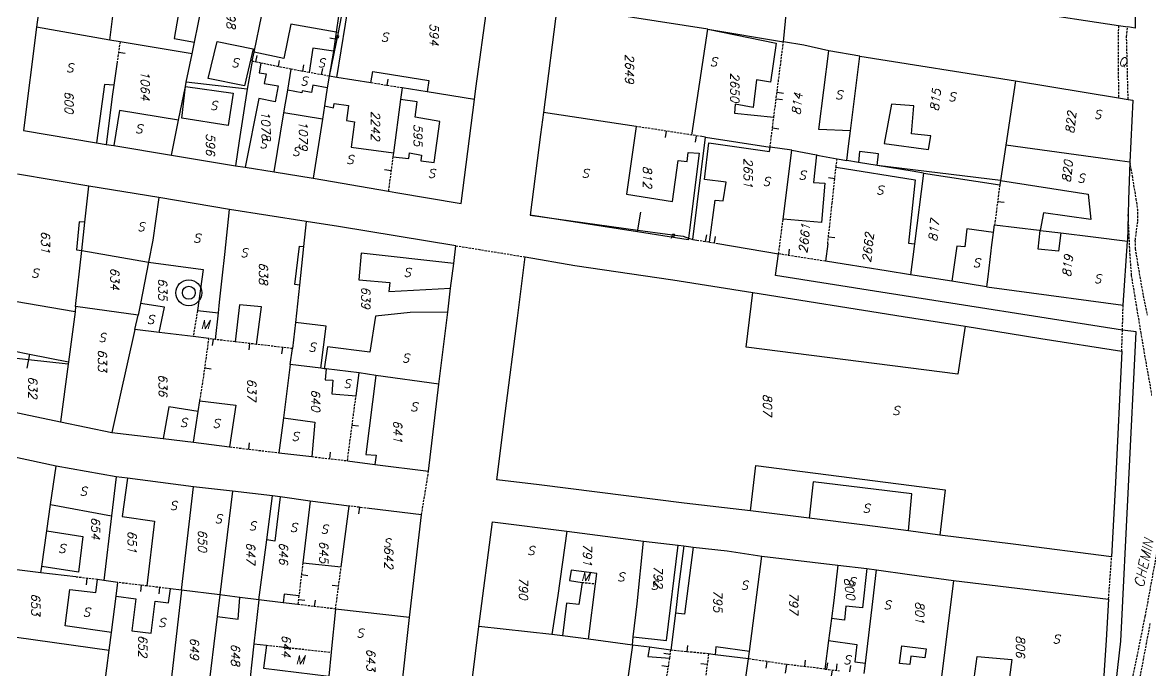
# Model space of a CAD drawing. Extents: x -334462 to -332769, y -29481 to -26664.
# Drawn here: x -334117.8 to -333987.7, y -28205.6 to -28130.5 of the extents above; entities that cross this region are included whole.
import ezdxf
from ezdxf.enums import TextEntityAlignment as Align

# ---------------------------------------------------------------- set-up
doc = ezdxf.new("R2010")
doc.units = 0
doc.header["$MEASUREMENT"] = 0
doc.linetypes.add('HIDDEN', pattern=[0.375, 0.25, -0.125])
for name, color, linetype in [('17', 7, 'CONTINUOUS'), ('18', 7, 'CONTINUOUS'), ('DP$DIVIDING$LINE', 7, 'CONTINUOUS'), ('EASEMENT$BOUNDA$', 7, 'CONTINUOUS'), ('ENC$$ST$$A$$TEXT', 7, 'CONTINUOUS'), ('ENCRO$$AREA$TEXT', 7, 'CONTINUOUS'), ('ENCROACHED$WALL', 7, 'CONTINUOUS'), ('MAP$SHEET$BOUND$', 7, 'CONTINUOUS'), ('PARCEL$BOUNDARY', 7, 'CONTINUOUS'), ('PARCEL$NUMBER', 7, 'CONTINUOUS'), ('SECTION$$A$', 7, 'CONTINUOUS'), ('STATE', 7, 'CONTINUOUS'), ('STREET$TEXT', 7, 'CONTINUOUS'), ('STRUC$$FOOTPRINT', 7, 'CONTINUOUS')]:
    doc.layers.add(name, color=color, linetype=linetype)
doc.styles.add('ITALICT', font='ITALICT', dxfattribs={"height": 0.2})

# ---------------------------------------------------------------- blocks, each defined once
blk = doc.blocks.new('PUIT')
at = {"layer": 'STATE', "color": 7, "linetype": 'Continuous'}
for radius in [1.5, 0.75]:
    blk.add_circle((0, 0), radius, dxfattribs=at)

msp = doc.modelspace()

# ---------------------------------------------------------------- linework, layer by layer
at = {"layer": '17', "color": 1, "linetype": 'Continuous'}
for p, q in [((-334106.68, -28133.98), (-334105.93, -28134.09)), ((-334075.59, -28137.85), (-334075.47, -28137.11)), ((-334030.58, -28139.37), (-334029.83, -28139.47)), ((-334030.48, -28138.62), (-334029.74, -28138.72)), ((-334043.32, -28143.12), (-334043.43, -28143.86)), ((-334023.79, -28148.63), (-334024.54, -28148.55)), ((-334004.95, -28151.26), (-334004.21, -28151.35)), ((-334024.53, -28155.35), (-334023.78, -28155.44)), ((-334079.65, -28177.16), (-334078.91, -28177.26)), ((-334082.23, -28181.05), (-334082.14, -28180.3)), ((-334104.07, -28195.7), (-334104.16, -28196.44)), ((-334040.89, -28203.4), (-334040.82, -28202.66)), ((-334031.66, -28204.54), (-334031.77, -28205.28)), ((-334027.26, -28205.12), (-334027.17, -28204.38)), ((-334023.61, -28205.55), (-334023.53, -28204.81))]:
    msp.add_line(p, q, dxfattribs=at)
at = {"layer": '17', "color": 5, "linetype": 'Continuous'}
msp.add_line((-334075.14, -28147.71), (-334075.89, -28147.62), dxfattribs=at)
at = {"layer": '18', "color": 1, "linetype": 'Continuous'}
for p, q in [((-334090.81, -28135.12), (-334090.65, -28134.38)), ((-334088.19, -28135.66), (-334088.04, -28134.93)), ((-334085.37, -28136.21), (-334085.23, -28135.47)), ((-334083.19, -28136.6), (-334083.06, -28135.86)), ((-334031.01, -28142.76), (-334030.26, -28142.85)), ((-334039.83, -28143.66), (-334039.95, -28144.4)), ((-334038.74, -28155.9), (-334038.62, -28155.15)), ((-334037.72, -28156.06), (-334037.59, -28155.33)), ((-334029.13, -28157.52), (-334029.02, -28156.78)), ((-334095.74, -28167.21), (-334095.86, -28167.95)), ((-334091.52, -28167.72), (-334091.6, -28168.46)), ((-334087.72, -28168.17), (-334087.81, -28168.91)), ((-334096.69, -28170.53), (-334095.95, -28170.63)), ((-334091.61, -28179.94), (-334091.52, -28179.2)), ((-334078.81, -28186.67), (-334078.9, -28187.42)), ((-334110.34, -28194.9), (-334110.43, -28195.64)), ((-334085.52, -28194.47), (-334084.77, -28194.56)), ((-334101.93, -28195.96), (-334102.02, -28196.7)), ((-334081.22, -28195.81), (-334081.96, -28195.72)), ((-334085.86, -28197.34), (-334085.11, -28197.43)), ((-334083.99, -28198.16), (-334083.91, -28197.42)), ((-334042.84, -28203.72), (-334043.58, -28203.61)), ((-334024.7, -28205.43), (-334024.61, -28204.68)), ((-334043.05, -28205.13), (-334043.8, -28205.02)), ((-334038.57, -28204.89), (-334039.31, -28204.79)), ((-334024.11, -28205.49), (-334024.2, -28206.24)), ((-334022.04, -28205.73), (-334021.95, -28204.99))]:
    msp.add_line(p, q, dxfattribs=at)
at = {"layer": 'DP$DIVIDING$LINE', "color": 30, "linetype": 'HIDDEN'}
for p, q in [((-334067.65, -28156.39), (-334059.61, -28157.69)), ((-333990.51, -28166.17), (-333990.43, -28163.28)), ((-333990.59, -28168.6), (-333990.51, -28166.17)), ((-334071.61, -28187.54), (-334070.81, -28182.5)), ((-333992.11, -28197.3), (-333991.76, -28192.4))]:
    msp.add_line(p, q, dxfattribs=at)
at = {"layer": 'DP$DIVIDING$LINE', "color": 2, "linetype": 'HIDDEN'}
for points in [[(-333989.66, -28146.72), (-333989.4, -28148.28), (-333988.95, -28150.99), (-333988.78, -28152.15), (-333988.78, -28153.6), (-333989.06, -28155.76), (-333989.04, -28156.72), (-333988.75, -28158.49), (-333988.18, -28161.8), (-333987.64, -28164.42)], [(-333987.08, -28173.75), (-333987.94, -28168.88), (-333988.34, -28166.52), (-333988.8, -28163.78), (-333989.45, -28159.83), (-333989.63, -28157.46), (-333989.84, -28152.77)], [(-333989.27, -28206.17), (-333987.86, -28199.28), (-333986.26, -28190.57)], [(-333987.32, -28200.13), (-333988.77, -28207.79)]]:
    msp.add_lwpolyline(points, dxfattribs=at)
at = {"layer": 'EASEMENT$BOUNDA$', "color": 3, "linetype": 'HIDDEN'}
for p, q in [((-334097.56, -28163.9), (-334098.04, -28166.91)), ((-334053.05, -28195.37), (-334051.5, -28195.53)), ((-334089.58, -28202.64), (-334082.08, -28203.46))]:
    msp.add_line(p, q, dxfattribs=at)
for points in [[(-333990.97, -28130.9), (-333991.02, -28132.81), (-333991, -28135.94), (-333990.96, -28139.27)], [(-333989.85, -28139.45), (-333990.03, -28132.19), (-333989.9, -28131.06)]]:
    msp.add_lwpolyline(points, dxfattribs=at)
at = {"layer": 'ENC$$ST$$A$$TEXT', "color": 1, "linetype": 'Continuous'}
for p, q in [((-334046.61, -28154.79), (-334046.26, -28152.49)), ((-334116.97, -28168.95), (-334117.29, -28170.57))]:
    msp.add_line(p, q, dxfattribs=at)
at = {"layer": 'ENCRO$$AREA$TEXT', "color": 5, "linetype": 'Continuous'}
msp.add_line((-334081.43, -28132.53), (-334082.23, -28132.37), dxfattribs=at)
at = {"layer": 'ENCROACHED$WALL', "color": 5, "linetype": 'Continuous'}
msp.add_line((-334081.27, -28131.72), (-334082.32, -28136.76), dxfattribs=at)
at = {"layer": 'MAP$SHEET$BOUND$', "color": 6, "linetype": 'Continuous'}
for points in [[(-334029.74, -28132.79), (-334029.13, -28126.39), (-334035.4, -28125.37), (-334035.08, -28124.2)], [(-333990.51, -28166.17), (-334018.48, -28161.75), (-334030.64, -28159.82), (-334030.3, -28157.33)], [(-333996.98, -28282.62), (-333995.77, -28282.67), (-333995.02, -28274.17), (-333993.15, -28228.88), (-333993.01, -28222.49), (-333990.71, -28202.16), (-333988.93, -28166.35), (-333990.51, -28166.17)]]:
    msp.add_lwpolyline(points, dxfattribs=at)
at = {"layer": 'PARCEL$BOUNDARY', "color": 7, "linetype": 'Continuous'}
for p, q in [((-334114.61, -28119.15), (-334116.19, -28131.08)), ((-334107.7, -28132.59), (-334106.72, -28125.02)), ((-334055.92, -28128.61), (-334057.51, -28140.95)), ((-334038.5, -28131.34), (-334055.92, -28128.61)), ((-334001.65, -28129.28), (-333990.97, -28130.9)), ((-334107.7, -28132.59), (-334116.19, -28131.08)), ((-334081.5, -28131.68), (-334081.81, -28133.88)), ((-334040.33, -28143.58), (-334038.5, -28131.34)), ((-334038.5, -28131.34), (-334029.74, -28132.79)), ((-333990.97, -28130.9), (-333989.9, -28131.06)), ((-334106.51, -28132.78), (-334107.7, -28132.59)), ((-334098.16, -28134.16), (-334106.51, -28132.78)), ((-334098.16, -28134.16), (-334097.89, -28132.81)), ((-334098.85, -28137.45), (-334098.16, -28134.16)), ((-334091.22, -28135.03), (-334091, -28133.98)), ((-334081.81, -28133.88), (-334082.32, -28136.76)), ((-334020.89, -28134.46), (-334024.48, -28133.84)), ((-334106.84, -28135.09), (-334107.23, -28137.82)), ((-334091.22, -28135.03), (-334091.8, -28138.27)), ((-334021.99, -28143.09), (-334020.89, -28134.46)), ((-334020.89, -28134.46), (-334002.89, -28137.32)), ((-334087.1, -28138.38), (-334086.7, -28135.97)), ((-334082.32, -28136.76), (-334082.53, -28138.1)), ((-334081.42, -28136.9), (-334082.32, -28136.76)), ((-334077.47, -28137.54), (-334081.42, -28136.9)), ((-334099.75, -28141.85), (-334098.95, -28137.94)), ((-334098.95, -28137.94), (-334098.85, -28137.45)), ((-334091.8, -28138.27), (-334098.85, -28137.45)), ((-334082.53, -28138.1), (-334082.85, -28140.2)), ((-334073.87, -28138.13), (-334074.05, -28139.48)), ((-334070.95, -28138.59), (-334073.87, -28138.13)), ((-334002.89, -28137.32), (-334004.01, -28144.74)), ((-334002.89, -28137.32), (-333990.96, -28139.27)), ((-334074.05, -28139.48), (-334074.87, -28145.65)), ((-334065.48, -28139.46), (-334070.95, -28138.59)), ((-333990.96, -28139.27), (-333989.85, -28139.45)), ((-334082.85, -28140.2), (-334083.1, -28141.75)), ((-334046.77, -28142.59), (-334057.51, -28140.95)), ((-334100.56, -28145.89), (-334099.75, -28141.85)), ((-334088.69, -28147.83), (-334087.54, -28141.01)), ((-334083.1, -28141.75), (-334084.16, -28148.56)), ((-334109.25, -28144.47), (-334108.13, -28144.66)), ((-334108.13, -28144.66), (-334107.22, -28144.8)), ((-334107.22, -28144.8), (-334100.56, -28145.89)), ((-334040.23, -28155.66), (-334038.75, -28143.83)), ((-334038.75, -28143.83), (-334039.18, -28143.76)), ((-334038.75, -28143.83), (-334031.29, -28144.97)), ((-334004.01, -28144.74), (-334004.63, -28148.85)), ((-334100.56, -28145.89), (-334093.15, -28147.15)), ((-334074.87, -28145.65), (-334074.93, -28146.09)), ((-334028.75, -28145.33), (-334025.92, -28145.88)), ((-334093.15, -28147.15), (-334092.02, -28147.29)), ((-334092.02, -28147.29), (-334088.69, -28147.83)), ((-334023.54, -28146.32), (-334022.42, -28146.53)), ((-334021.06, -28146.75), (-334022.42, -28146.53)), ((-334018.88, -28147.11), (-334021.06, -28146.75)), ((-334110.11, -28149.49), (-334118.36, -28148.11)), ((-334088.69, -28147.83), (-334084.16, -28148.56)), ((-334084.16, -28148.56), (-334075.46, -28150.07)), ((-334013.52, -28147.99), (-334014.58, -28156.16)), ((-334013.52, -28147.99), (-334004.71, -28149.35)), ((-334110.57, -28153.66), (-334110.11, -28149.49)), ((-334102.01, -28150.79), (-334110.11, -28149.49)), ((-334004.63, -28148.85), (-334004.71, -28149.35)), ((-334093.83, -28152.18), (-334102.01, -28150.79)), ((-334084.97, -28153.6), (-334093.83, -28152.18)), ((-334110.93, -28156.93), (-334110.57, -28153.66)), ((-334084.97, -28153.6), (-334085.28, -28156.47)), ((-333989.84, -28152.77), (-333989.94, -28155.86)), ((-334005.42, -28154.88), (-334005.3, -28153.96)), ((-334000.03, -28154.62), (-333997.64, -28154.91)), ((-334085.28, -28156.47), (-334085.76, -28160.94)), ((-334067.9, -28158.44), (-334067.65, -28156.39)), ((-334040.74, -28155.5), (-334040.23, -28155.66)), ((-334040.23, -28155.66), (-334039.76, -28155.74)), ((-334037.32, -28156.13), (-334030.3, -28157.33)), ((-334024.62, -28156.17), (-334024.87, -28158.19)), ((-333990.43, -28163.28), (-333989.94, -28155.86)), ((-334111.65, -28163.44), (-334110.93, -28156.93)), ((-334103.21, -28158.31), (-334104.13, -28163.08)), ((-334068.25, -28161.29), (-334067.9, -28158.44)), ((-334010.27, -28160.51), (-334015.05, -28159.75)), ((-334085.76, -28160.94), (-334086.22, -28165.27)), ((-334068.59, -28164.08), (-334068.25, -28161.29)), ((-334111.72, -28164.03), (-334112.47, -28169.85)), ((-334111.65, -28163.44), (-334111.72, -28164.03)), ((-334104.4, -28164.43), (-334111.65, -28163.44)), ((-334104.13, -28163.08), (-334104.4, -28164.43)), ((-334095.45, -28167.25), (-334095.12, -28164.17)), ((-334069.6, -28172.41), (-334068.59, -28164.08)), ((-334104.79, -28166.1), (-334104.4, -28164.43)), ((-334086.22, -28165.27), (-334086.55, -28168.3)), ((-334104.79, -28166.1), (-334107.47, -28178.01)), ((-334101.97, -28166.44), (-334104.79, -28166.1)), ((-334098.04, -28166.91), (-334101.97, -28166.44)), ((-334096.22, -28167.13), (-334098.04, -28166.91)), ((-334086.82, -28170.14), (-334086.55, -28168.3)), ((-334112.5, -28170.09), (-334113.4, -28176.77)), ((-334112.47, -28169.85), (-334112.5, -28170.09)), ((-334086.82, -28170.14), (-334087.58, -28176.33)), ((-334083.28, -28170.58), (-334086.82, -28170.14)), ((-334082.87, -28170.63), (-334083.28, -28170.58)), ((-334082.64, -28170.65), (-334082.87, -28170.63)), ((-334078.85, -28171.12), (-334082.64, -28170.65)), ((-334079.2, -28173.77), (-334078.85, -28171.12)), ((-334076.9, -28171.4), (-334078.85, -28171.12)), ((-334069.6, -28172.41), (-334076.9, -28171.4)), ((-334070.81, -28182.5), (-334069.6, -28172.41)), ((-334097.45, -28175.57), (-334097.26, -28174.34)), ((-334097.99, -28179.14), (-334097.45, -28175.57)), ((-334113.4, -28176.77), (-334107.47, -28178.01)), ((-334087.58, -28176.33), (-334088.12, -28180.36)), ((-334107.47, -28178.01), (-334101.52, -28178.72)), ((-334101.52, -28178.72), (-334097.99, -28179.14)), ((-334097.99, -28179.14), (-334093.83, -28179.68)), ((-334113.91, -28181.92), (-334122.44, -28180.06)), ((-334088.12, -28180.36), (-334084.3, -28180.81)), ((-334114.54, -28186.35), (-334113.91, -28181.92)), ((-334106.96, -28183.13), (-334113.91, -28181.92)), ((-334080.2, -28181.28), (-334077.02, -28181.7)), ((-334077.02, -28181.7), (-334070.81, -28182.5)), ((-334106.96, -28183.13), (-334107.49, -28187.65)), ((-334105.63, -28183.3), (-334106.96, -28183.13)), ((-334098.02, -28184.3), (-334105.63, -28183.3)), ((-334099.39, -28196.26), (-334098.02, -28184.3)), ((-334093.48, -28184.8), (-334098.02, -28184.3)), ((-334093.48, -28184.8), (-334094.97, -28196.8)), ((-334088.88, -28185.36), (-334093.48, -28184.8)), ((-334114.98, -28189.41), (-334114.54, -28186.35)), ((-334089.54, -28190.45), (-334088.88, -28185.36)), ((-334087.99, -28185.48), (-334088.88, -28185.36)), ((-334084.5, -28185.97), (-334087.99, -28185.48)), ((-334084.5, -28185.97), (-334085.36, -28193.12)), ((-334079.98, -28186.53), (-334084.5, -28185.97)), ((-334107.49, -28187.65), (-334108.38, -28195.13)), ((-334080.92, -28193.58), (-334079.98, -28186.53)), ((-334071.61, -28187.54), (-334077.69, -28186.81)), ((-334073.01, -28199.42), (-334071.61, -28187.54)), ((-334026.78, -28187.95), (-334033.54, -28187.1)), ((-334115.57, -28193.54), (-334114.98, -28189.41)), ((-334054.8, -28189.42), (-334045.93, -28190.58)), ((-334011.66, -28189.89), (-334015.25, -28189.41)), ((-334090.45, -28197.38), (-334089.54, -28190.45)), ((-334045.93, -28190.58), (-334041.94, -28191.07)), ((-334041.94, -28191.07), (-334041.26, -28191.15)), ((-334041.26, -28191.15), (-334040.18, -28191.27)), ((-334033.68, -28203.36), (-334032.25, -28192.33)), ((-334032.25, -28192.33), (-334023.44, -28193.36)), ((-334115.67, -28194.27), (-334119.7, -28193.76)), ((-334115.67, -28194.27), (-334115.57, -28193.54)), ((-334111.64, -28194.74), (-334115.67, -28194.27)), ((-334023.44, -28193.36), (-334020.08, -28193.77)), ((-334020.08, -28193.77), (-334018.98, -28193.91)), ((-334108.38, -28195.13), (-334109.12, -28195.04)), ((-334106.75, -28195.38), (-334108.38, -28195.13)), ((-334106.95, -28196.96), (-334106.75, -28195.38)), ((-334010.05, -28195.13), (-334011.53, -28206.91)), ((-334010.05, -28195.13), (-333992.11, -28197.3)), ((-334099.39, -28196.26), (-334100.8, -28208.33)), ((-334099.39, -28196.26), (-334100.66, -28196.11)), ((-334094.97, -28196.8), (-334099.39, -28196.26)), ((-334094.97, -28196.8), (-334095.27, -28199.31)), ((-334092.64, -28197.1), (-334094.97, -28196.8)), ((-334107.5, -28201.15), (-334106.95, -28196.96)), ((-334090.45, -28197.38), (-334092.64, -28197.1)), ((-334090.45, -28197.38), (-334091.03, -28202.46)), ((-334087.63, -28197.72), (-334090.45, -28197.38)), ((-334085.93, -28197.93), (-334087.63, -28197.72)), ((-334095.27, -28199.31), (-334096.44, -28208.89)), ((-334073.01, -28199.42), (-334081.57, -28198.45)), ((-334074.37, -28211.71), (-334073.01, -28199.42)), ((-334042.24, -28198.91), (-334042.77, -28203.22)), ((-334056.54, -28201.4), (-334065, -28200.49)), ((-334024.18, -28199.56), (-334024.51, -28202.11)), ((-334107.77, -28203.23), (-334107.5, -28201.15)), ((-334055.32, -28201.56), (-334056.54, -28201.4)), ((-334052.31, -28201.94), (-334055.32, -28201.56)), ((-334047.2, -28202.62), (-334052.31, -28201.94)), ((-334047.2, -28202.62), (-334047.14, -28201.68)), ((-334108.3, -28207.37), (-334107.77, -28203.23)), ((-334091.03, -28202.46), (-334091.78, -28209.49)), ((-334047.2, -28202.62), (-334047.76, -28206.47)), ((-334045.23, -28202.87), (-334047.2, -28202.62)), ((-334042.77, -28203.22), (-334045.23, -28202.87)), ((-334033.79, -28204.22), (-334033.68, -28203.36)), ((-334024.51, -28202.11), (-334024.93, -28205.4)), ((-334082.08, -28203.46), (-334082.36, -28206.22)), ((-334037.65, -28203.74), (-334038.4, -28203.64)), ((-334033.79, -28204.22), (-334037.65, -28203.74)), ((-334034.61, -28209.78), (-334033.79, -28204.22)), ((-334029.39, -28204.87), (-334029.53, -28205.88)), ((-334020.41, -28205.92), (-334020.26, -28204.71))]:
    msp.add_line(p, q, dxfattribs=at)
at = {"layer": 'PARCEL$BOUNDARY', "color": 2, "linetype": 'HIDDEN'}
for p, q in [((-334106.51, -28132.78), (-334106.84, -28135.09)), ((-334090.21, -28135.24), (-334091.22, -28135.03)), ((-334086.7, -28135.97), (-334090.21, -28135.24)), ((-334084.63, -28136.34), (-334086.7, -28135.97)), ((-334082.32, -28136.76), (-334084.63, -28136.34)), ((-334073.87, -28138.13), (-334077.47, -28137.54)), ((-334040.33, -28143.58), (-334046.77, -28142.59)), ((-334039.18, -28143.76), (-334040.33, -28143.58)), ((-334074.93, -28146.09), (-334075.46, -28150.07)), ((-334024.1, -28151.48), (-334023.65, -28147.29)), ((-334023.65, -28147.29), (-334023.54, -28146.32)), ((-334004.71, -28149.35), (-334005.3, -28153.96)), ((-334024.62, -28156.17), (-334024.1, -28151.48)), ((-334039.76, -28155.74), (-334038.3, -28155.97)), ((-334038.3, -28155.97), (-334037.32, -28156.13)), ((-334024.87, -28158.19), (-334030.3, -28157.33)), ((-334095.45, -28167.25), (-334096.22, -28167.13)), ((-334093.17, -28167.52), (-334095.45, -28167.25)), ((-334090.7, -28167.81), (-334093.17, -28167.52)), ((-334080.2, -28181.28), (-334079.2, -28173.77)), ((-334093.83, -28179.68), (-334088.12, -28180.36)), ((-334084.3, -28180.81), (-334080.2, -28181.28)), ((-334077.69, -28186.81), (-334079.98, -28186.53)), ((-334085.36, -28193.12), (-334085.81, -28196.92)), ((-334081.57, -28198.45), (-334080.92, -28193.58)), ((-334109.12, -28195.04), (-334111.64, -28194.74)), ((-334103.4, -28195.78), (-334106.75, -28195.38)), ((-334100.66, -28196.11), (-334103.4, -28195.78)), ((-334085.81, -28196.92), (-334085.93, -28197.93)), ((-334081.57, -28198.45), (-334085.93, -28197.93)), ((-334042.9, -28204.15), (-334042.77, -28203.22)), ((-334038.4, -28203.64), (-334042.77, -28203.22)), ((-334043.23, -28206.24), (-334042.9, -28204.15)), ((-334038.4, -28203.64), (-334038.82, -28206.78)), ((-334029.39, -28204.87), (-334033.79, -28204.22)), ((-334024.93, -28205.4), (-334029.39, -28204.87)), ((-334024.93, -28205.4), (-334024.53, -28205.45)), ((-334024.53, -28205.45), (-334023.29, -28205.59))]:
    msp.add_line(p, q, dxfattribs=at)
at = {"layer": 'PARCEL$BOUNDARY', "color": 7, "linetype": 'Continuous'}
for points in [[(-334097.89, -28132.81), (-334096.63, -28126.53), (-334095.66, -28122.13)], [(-334091, -28133.98), (-334090.09, -28129.65), (-334088.78, -28123.26)], [(-334080.47, -28127.32), (-334080.84, -28127.13), (-334081.23, -28129.82), (-334081.5, -28131.68)], [(-334065.48, -28139.46), (-334065.32, -28138.18), (-334063.97, -28128.38), (-334063.98, -28127.92), (-334064.11, -28127.53), (-334064.34, -28127.24)], [(-333989.01, -28127.07), (-333989.03, -28131.2), (-333989.9, -28131.06)], [(-334116.19, -28131.08), (-334117.7, -28143.05), (-334109.25, -28144.47)], [(-334024.48, -28133.84), (-334027.38, -28133.19), (-334029.74, -28132.79)], [(-334107.23, -28137.82), (-334107.38, -28138.86), (-334108.13, -28144.66)], [(-334091.8, -28138.27), (-334092.71, -28144.26), (-334093.15, -28147.15)], [(-334087.54, -28141.01), (-334087.35, -28139.88), (-334087.1, -28138.38)], [(-334075.46, -28150.07), (-334074.59, -28150.22), (-334067.03, -28151.49), (-334065.48, -28139.46)], [(-333989.85, -28139.45), (-333989.31, -28139.54), (-333989.66, -28146.72)], [(-334057.51, -28140.95), (-334057.84, -28143.52), (-334059.03, -28152.87)], [(-334022.42, -28146.53), (-334022.21, -28144.85), (-334021.99, -28143.09)], [(-333989.66, -28146.72), (-333990.82, -28146.56), (-334004.01, -28144.74)], [(-334025.92, -28145.88), (-334025.64, -28145.93), (-334023.54, -28146.32)], [(-334013.52, -28147.99), (-334014.85, -28147.77), (-334018.88, -28147.11)], [(-333989.66, -28146.72), (-333989.79, -28151.07), (-333989.84, -28152.77)], [(-334102.01, -28150.79), (-334102.71, -28155.74), (-334103.21, -28158.31)], [(-334095.12, -28164.17), (-334094.99, -28162.94), (-334094.66, -28159.8), (-334094.4, -28157.39), (-334093.83, -28152.18)], [(-334067.65, -28156.39), (-334081.21, -28154.16), (-334084.97, -28153.6)], [(-334059.03, -28152.87), (-334046.58, -28154.58), (-334043.17, -28155.05), (-334041.36, -28155.29), (-334040.74, -28155.5)], [(-334006.2, -28161.16), (-334006.06, -28159.99), (-334005.7, -28156.99), (-334005.66, -28156.61), (-334005.42, -28154.88)], [(-334005.3, -28153.96), (-334000.16, -28154.6), (-334000.03, -28154.62)], [(-333997.64, -28154.91), (-333993.88, -28155.38), (-333989.94, -28155.86)], [(-334014.58, -28156.16), (-334014.63, -28156.5), (-334015.05, -28159.75)], [(-334033.54, -28187.1), (-334041.21, -28186.19), (-334058, -28184.09), (-334062.92, -28183.51), (-334061.93, -28175.8), (-334060.53, -28164.78), (-334059.61, -28157.69)], [(-334059.61, -28157.69), (-334053.89, -28158.68), (-334042.55, -28160.35), (-334033.27, -28161.82)], [(-334015.05, -28159.75), (-334017.86, -28159.31), (-334022.7, -28158.54), (-334024.87, -28158.19)], [(-334006.2, -28161.16), (-334006.23, -28161.15), (-334010.27, -28160.51)], [(-334006.2, -28161.16), (-334003.05, -28161.58), (-333990.43, -28163.28)], [(-334033.27, -28161.82), (-334015.88, -28164.6), (-334008.69, -28165.7)], [(-334008.69, -28165.7), (-333999.94, -28167.14), (-333990.59, -28168.6)], [(-334120.94, -28169.18), (-334121.83, -28175.02), (-334113.4, -28176.77)], [(-334112.5, -28170.09), (-334117.09, -28169.59), (-334120.94, -28169.18)], [(-333990.59, -28168.6), (-333991.32, -28183.81), (-333991.76, -28192.4)], [(-334065, -28200.49), (-334063.41, -28188.37), (-334054.8, -28189.42)], [(-334015.25, -28189.41), (-334020.33, -28188.75), (-334026.78, -28187.95)], [(-334054.8, -28189.42), (-334055.86, -28196.88), (-334056.54, -28201.4)], [(-333991.76, -28192.4), (-334003.17, -28190.94), (-334011.66, -28189.89)], [(-334047.14, -28201.68), (-334046.67, -28197.86), (-334045.93, -28190.58)], [(-334041.26, -28191.15), (-334041.87, -28195.88), (-334042.24, -28198.91)], [(-334040.18, -28191.27), (-334036.26, -28191.7), (-334032.25, -28192.33)], [(-334023.44, -28193.36), (-334023.91, -28197.45), (-334024.18, -28199.56)], [(-334020.26, -28204.71), (-334019.38, -28197.58), (-334018.98, -28193.91)], [(-334018.98, -28193.91), (-334015.14, -28194.44), (-334010.05, -28195.13)], [(-333992.11, -28197.3), (-333992.38, -28202.04), (-333992.86, -28209.04)], [(-334081.57, -28198.45), (-334082.08, -28203.42), (-334082.08, -28203.46)], [(-334048.92, -28214.57), (-334066.48, -28212.66), (-334065, -28200.49)]]:
    msp.add_lwpolyline(points, dxfattribs=at)
at = {"layer": 'PARCEL$BOUNDARY', "color": 2, "linetype": 'HIDDEN'}
for points in [[(-334097.26, -28174.34), (-334096.86, -28171.78), (-334096.22, -28167.13)], [(-334086.55, -28168.3), (-334089.18, -28167.99), (-334090.7, -28167.81)]]:
    msp.add_lwpolyline(points, dxfattribs=at)
at = {"layer": 'SECTION$$A$', "color": 2, "linetype": 'HIDDEN'}
for p, q in [((-334030.85, -28141.5), (-334029.74, -28132.79)), ((-334031.29, -28144.97), (-334030.85, -28141.5)), ((-334030.3, -28157.33), (-334029.78, -28153.32))]:
    msp.add_line(p, q, dxfattribs=at)
at = {"layer": 'SECTION$$A$', "color": 7, "linetype": 'Continuous'}
for p, q in [((-334028.75, -28145.33), (-334031.29, -28144.97)), ((-334029.78, -28153.32), (-334028.75, -28145.33))]:
    msp.add_line(p, q, dxfattribs=at)
at = {"layer": 'STRUC$$FOOTPRINT', "color": 1, "linetype": 'Continuous'}
for p, q in [((-334081.42, -28136.9), (-334079.44, -28124.79)), ((-334081.27, -28131.72), (-334081.5, -28131.68)), ((-334091.12, -28133.59), (-334092.1, -28137.87)), ((-334098.95, -28137.94), (-334093.41, -28138.74)), ((-334083.1, -28141.75), (-334087.54, -28141.01)), ((-334012.94, -28145.26), (-334012.69, -28143.67)), ((-334004.63, -28148.85), (-334018.88, -28147.11)), ((-334110.93, -28156.93), (-334103.21, -28158.31)), ((-334111.72, -28164.03), (-334120.04, -28162.6)), ((-334097.56, -28163.9), (-334095.12, -28164.17)), ((-334114.54, -28186.35), (-334107.49, -28187.65)), ((-334085.36, -28193.12), (-334080.92, -28193.58)), ((-334052.31, -28201.94), (-334051.5, -28195.53)), ((-334125.17, -28200.79), (-334107.77, -28203.23)), ((-334091.03, -28202.46), (-334089.58, -28202.64)), ((-334013.23, -28203.06), (-334013.36, -28204.09))]:
    msp.add_line(p, q, dxfattribs=at)
for points in [[(-334106.72, -28125.02), (-334099.2, -28126.39), (-334100.25, -28132.4), (-334097.89, -28132.81)], [(-334080.47, -28127.32), (-334080.93, -28129.88), (-334081.27, -28131.72)], [(-334081.5, -28131.68), (-334086.74, -28130.73), (-334087.56, -28134.73), (-334091, -28133.98)], [(-334038.5, -28131.34), (-334030.57, -28132.95), (-334031.24, -28137.47), (-334032.87, -28137.19), (-334033.24, -28140.38), (-334035.32, -28139.99), (-334035.39, -28141.06), (-334030.85, -28141.5)], [(-334092.1, -28137.87), (-334096.3, -28137.03), (-334095.27, -28132.76), (-334091.12, -28133.59)], [(-334081.81, -28133.88), (-334084.21, -28133.52), (-334084.63, -28136.34)], [(-334021.99, -28143.09), (-334025.63, -28142.94), (-334024.48, -28133.84)], [(-334090.21, -28135.24), (-334090.41, -28136.37), (-334089.61, -28136.49), (-334089.83, -28137.63), (-334088.23, -28137.88), (-334088.57, -28139.72), (-334090.45, -28139.34), (-334092.02, -28147.29)], [(-334077.47, -28137.54), (-334077.26, -28136.22), (-334070.79, -28137.26), (-334070.95, -28138.59)], [(-334107.23, -28137.82), (-334108.31, -28137.74), (-334109.25, -28144.47)], [(-334093.41, -28138.74), (-334094.01, -28142.48), (-334099.37, -28141.63), (-334098.95, -28137.94)], [(-334082.53, -28138.1), (-334084.21, -28137.82), (-334084.37, -28138.66), (-334085.45, -28138.47), (-334085.49, -28138.71), (-334087.1, -28138.38)], [(-334074.93, -28146.09), (-334073.1, -28146.3), (-334073, -28145.65), (-334071.61, -28145.9), (-334071.72, -28146.57), (-334070.14, -28146.76), (-334069.51, -28142.01), (-334072.34, -28141.49), (-334072.11, -28139.74), (-334074.05, -28139.48)], [(-334099.75, -28141.85), (-334106.58, -28140.75), (-334107.22, -28144.8)], [(-334082.85, -28140.2), (-334081.82, -28140.41), (-334081.73, -28139.91), (-334080.06, -28140.17), (-334080.3, -28141.9), (-334079.37, -28142.05), (-334079.78, -28144.97), (-334074.87, -28145.65)], [(-334012.69, -28143.67), (-334014.93, -28143.43), (-334014.65, -28140.21), (-334017.25, -28140.01), (-334018.07, -28144.57), (-334012.94, -28145.26)], [(-334046.77, -28142.59), (-334047.9, -28150.44), (-334042.59, -28151.27), (-334041.92, -28146.51), (-334040.87, -28146.65), (-334040.75, -28145.6), (-334039.5, -28145.68), (-334040.74, -28155.5)], [(-334038.3, -28155.97), (-334037.65, -28151.11), (-334036.7, -28151.21), (-334036.38, -28149.02), (-334038.88, -28148.71), (-334038.37, -28144.48), (-334031.37, -28145.48), (-334031.29, -28144.97)], [(-334025.92, -28145.88), (-334026.26, -28149.06), (-334024.93, -28149.16), (-334025.34, -28153.69), (-334029.78, -28153.32)], [(-334018.88, -28147.11), (-334018.74, -28145.74), (-334020.92, -28145.49), (-334021.06, -28146.75)], [(-334023.65, -28147.29), (-334014.5, -28148.76), (-334015.26, -28156.09), (-334014.58, -28156.16)], [(-334004.63, -28148.85), (-333994.47, -28150.43), (-333994.18, -28153.34), (-333999.64, -28152.57), (-334000.03, -28154.62)], [(-334110.57, -28153.66), (-334111.23, -28153.64), (-334111.54, -28156.85), (-334110.93, -28156.93)], [(-334040.74, -28155.5), (-334040.77, -28155.7), (-334046.61, -28154.79), (-334059.03, -28152.87)], [(-334005.42, -28154.88), (-334008.52, -28154.42), (-334008.74, -28156.53), (-334009.67, -28156.43), (-334010.27, -28160.51)], [(-333997.64, -28154.91), (-333997.91, -28157.01), (-334000.26, -28156.79), (-334000.03, -28154.62)], [(-334085.76, -28160.94), (-334086.3, -28160.88), (-334085.76, -28156.43), (-334085.28, -28156.47)], [(-334067.9, -28158.44), (-334078.6, -28157.27), (-334078.86, -28160.34), (-334075.3, -28160.64), (-334075.41, -28161.7), (-334068.25, -28161.29)], [(-334103.21, -28158.31), (-334096.9, -28159.15), (-334097.56, -28163.9)], [(-334008.69, -28165.7), (-334009.57, -28171.25), (-334034.05, -28168.15), (-334033.27, -28161.82)], [(-334101.97, -28166.44), (-334101.36, -28163.49), (-334104.13, -28163.08)], [(-334090.7, -28167.81), (-334090.13, -28163.46), (-334092.69, -28163.25), (-334093.17, -28167.52)], [(-334068.59, -28164.08), (-334072.94, -28164.12), (-334076.95, -28164.53), (-334077.6, -28168.72), (-334082.5, -28168.08), (-334082.87, -28170.63)], [(-334083.28, -28170.58), (-334082.67, -28165.71), (-334086.22, -28165.27)], [(-334120.8, -28168.19), (-334116.97, -28168.95), (-334112.47, -28169.85)], [(-334082.64, -28170.65), (-334082.78, -28171.9), (-334081.89, -28171.97), (-334081.99, -28173.54), (-334079.2, -28173.77)], [(-334076.9, -28171.4), (-334078.05, -28180.55), (-334076.87, -28180.65), (-334077.02, -28181.7)], [(-334097.26, -28174.34), (-334093.12, -28174.84), (-334093.83, -28179.68)], [(-334097.45, -28175.57), (-334100.85, -28175.06), (-334101.52, -28178.72)], [(-334087.58, -28176.33), (-334083.96, -28176.83), (-334084.3, -28180.81)], [(-334033.54, -28187.1), (-334032.95, -28181.83), (-334011.04, -28184.65), (-334011.66, -28189.89)], [(-334105.63, -28183.3), (-334106.26, -28187.75), (-334102.51, -28188.27), (-334103.4, -28195.78)], [(-334015.25, -28189.41), (-334014.87, -28185.12), (-334026.28, -28183.71), (-334026.78, -28187.95)], [(-334087.99, -28185.48), (-334088.59, -28190.59), (-334089.54, -28190.45)], [(-334114.98, -28189.41), (-334110.82, -28190.07), (-334111.33, -28194.19), (-334115.57, -28193.54)], [(-334047.14, -28201.68), (-334043.26, -28202.08), (-334041.94, -28191.07)], [(-334040.18, -28191.27), (-334041.19, -28199.05), (-334042.24, -28198.91)], [(-334051.5, -28195.53), (-334051.35, -28194.35), (-334054.31, -28193.95), (-334054.5, -28195.15), (-334053.05, -28195.37)], [(-334020.08, -28193.77), (-334020.58, -28198.31), (-334022.51, -28198.12), (-334022.67, -28199.73), (-334024.18, -28199.56)], [(-334107.5, -28201.15), (-334112.86, -28200.4), (-334112.32, -28196.18), (-334109.33, -28196.52), (-334109.12, -28195.04)], [(-334053.05, -28195.37), (-334053.42, -28197.91), (-334054.83, -28197.79), (-334055.32, -28201.56)], [(-334106.95, -28196.96), (-334104.67, -28197.26), (-334105.13, -28200.97), (-334102.89, -28201.25), (-334102.43, -28197.55), (-334100.91, -28197.72), (-334100.66, -28196.11)], [(-334085.81, -28196.92), (-334087.52, -28196.74), (-334087.63, -28197.72)], [(-334095.27, -28199.31), (-334092.83, -28199.62), (-334092.64, -28197.1)], [(-334089.58, -28202.64), (-334089.9, -28205.31), (-334082.36, -28206.22)], [(-334045.23, -28202.87), (-334045.42, -28203.93), (-334042.9, -28204.15)], [(-334033.68, -28203.36), (-334037.58, -28202.82), (-334037.65, -28203.74)], [(-334024.51, -28202.11), (-334021.24, -28202.57), (-334021.48, -28204.56), (-334020.26, -28204.71)], [(-334013.36, -28204.09), (-334015.01, -28203.89), (-334015.11, -28204.88), (-334016.32, -28204.76), (-334016.05, -28202.73), (-334013.23, -28203.06)], [(-334007.8, -28207.34), (-334007.33, -28203.95), (-334003.31, -28204.3), (-334003.76, -28207.8)]]:
    msp.add_lwpolyline(points, dxfattribs=at)

# ---------------------------------------------------------------- block references
at = {"layer": 'STATE', "color": 7, "linetype": 'Continuous'}
msp.add_blockref('PUIT', (-334098.55, -28161.84), dxfattribs=at)

# ---------------------------------------------------------------- texts
at = {"layer": 'EASEMENT$BOUNDA$', "color": 3, "linetype": 'Continuous', "style": 'ITALICT'}
for s, p in [('Q', (-333990.49, -28135.16)), ('M', (-334096.65, -28165.5)), ('M', (-334052.65, -28194.7)), ('M', (-334085.66, -28204.32))]:
    msp.add_text(s, height=1, dxfattribs=at).set_placement(p, align=Align.MIDDLE)
at = {"layer": 'ENC$$ST$$A$$TEXT', "color": 1, "linetype": 'Continuous', "style": 'ITALICT'}
msp.add_text('P', height=0.5, dxfattribs=at).set_placement((-334042.58, -28155.3), align=Align.MIDDLE)
at = {"layer": 'ENCRO$$AREA$TEXT', "color": 5, "linetype": 'Continuous', "style": 'ITALICT'}
msp.add_text('P', height=0.5, dxfattribs=at).set_placement((-334081.46, -28132.33), align=Align.MIDDLE)
at = {"layer": 'PARCEL$NUMBER', "color": 7, "linetype": 'Continuous', "style": 'ITALICT'}
for s, rotation, p in [('598', 270.0189, (-334093.66, -28129.95)), ('594', 270.0189, (-334070.15, -28131.93)), ('2649', 270.0189, (-334047.54, -28135.9)), ('1064', 270.0189, (-334103.59, -28137.85)), ('2650', 270.0189, (-334035.37, -28138.06)), ('815', 83.9793, (-334012.14, -28139.53)), ('600', 270.0189, (-334112.41, -28139.78)), ('814', 83.9793, (-334028.15, -28139.98)), ('2242', 270.0189, (-334076.94, -28142.5)), ('822', 83.9793, (-333996.49, -28142.13)), ('1079', 270.0189, (-334085.3, -28143.64)), ('596', 270.0189, (-334096.04, -28144.66)), ('595', 270.0189, (-334072.03, -28143.58)), ('812', 270.0189, (-334045.48, -28148.43)), ('2651', 270.0189, (-334033.82, -28147.94)), ('820', 83.9793, (-333996.88, -28147.79)), ('817', 83.9793, (-334012.33, -28154.62)), ('631', 270.0189, (-334115.12, -28155.98)), ('2661', 83.9793, (-334027.31, -28155.55)), ('2662', 83.9793, (-334019.95, -28156.61)), ('819', 83.9793, (-333996.85, -28158.73)), ('634', 270.0189, (-334107.11, -28160.22)), ('638', 270.0189, (-334089.92, -28159.6)), ('635', 270.0189, (-334101.57, -28161.43)), ('639', 270.0189, (-334078.06, -28162.4)), ('633', 270.0189, (-334108.55, -28169.68)), ('632', 270.0189, (-334116.6, -28172.79)), ('636', 270.0189, (-334101.54, -28172.55)), ('637', 270.0189, (-334091.26, -28173.06)), ('640', 270.0189, (-334083.87, -28174.3)), ('807', 270.0189, (-334031.57, -28174.83)), ('641', 270.0189, (-334074.38, -28177.88)), ('654', 270.0189, (-334109.33, -28189.09)), ('651', 270.0189, (-334105.1, -28190.67)), ('650', 270.0189, (-334096.96, -28190.54)), ('647', 270.0189, (-334091.39, -28192)), ('646', 270.0189, (-334087.58, -28192.01)), ('645', 270.0189, (-334082.93, -28191.85)), ('642', 270.0189, (-334075.41, -28192.49)), ('791', 270.0189, (-334052.42, -28192.15)), ('792', 270.0189, (-334044.22, -28194.71)), ('790', 270.0189, (-334059.82, -28196.07)), ('653', 270.0189, (-334116.27, -28197.92)), ('795', 270.0189, (-334037.33, -28197.53)), ('797', 270.0189, (-334028.55, -28197.78)), ('801', 270.0189, (-334013.95, -28198.85)), ('652', 270.0189, (-334103.87, -28202.75)), ('649', 270.0189, (-334097.89, -28203.03)), ('644', 270.0189, (-334087.27, -28202.72)), ('806', 270.0189, (-334002.31, -28202.79)), ('648', 270.0189, (-334093.14, -28203.74)), ('643', 270.0189, (-334077.47, -28204.32))]:
    msp.add_text(s, height=1, rotation=rotation, dxfattribs=at).set_placement(p, align=Align.MIDDLE)
at = {"layer": 'PARCEL$NUMBER', "color": 1, "linetype": 'Continuous', "style": 'ITALICT'}
for s, rotation, p in [('1078', 271.6572, (-334089.63, -28142.49)), ('800', 277.064, (-334022.08, -28196.09))]:
    msp.add_text(s, height=1, rotation=rotation, dxfattribs=at).set_placement(p, align=Align.MIDDLE)
at = {"layer": 'STREET$TEXT', "color": 7, "linetype": 'Continuous', "style": 'ITALICT'}
msp.add_text('CHEMIN', height=1.15, rotation=78.1278, dxfattribs=at).set_placement((-333988.07, -28196.06))
at = {"layer": 'STRUC$$FOOTPRINT', "color": 1, "linetype": 'Continuous', "style": 'ITALICT'}
for p in [(-334075.91, -28132.24), (-334112.33, -28135.8), (-334093.21, -28135.22), (-334083.22, -28135.23), (-334037.83, -28135.1), (-334085.22, -28137.33), (-334023.33, -28138.92), (-334010.24, -28139.16), (-334095.68, -28140.17), (-333993.38, -28141.19), (-334104.34, -28142.86), (-334089.94, -28144.6), (-334086.16, -28145.48), (-334079.91, -28146.42), (-334070.46, -28148.02), (-334052.69, -28148.01), (-334031.72, -28148.96), (-334027.58, -28148.23), (-333995.3, -28148.58), (-334018.59, -28149.95), (-334104.08, -28154.19), (-334097.62, -28155.51), (-334092.16, -28157.2), (-334116.36, -28159.57), (-334073.28, -28159.48), (-334007.4, -28158.37), (-333993.37, -28160.21), (-334102.99, -28164.94), (-334108.59, -28167.03), (-334084.29, -28168.13), (-334073.46, -28169.4), (-334080.24, -28172.36), (-334072.51, -28175.05), (-334016.73, -28175.48), (-334099.17, -28176.87), (-334095.39, -28176.96), (-334086.25, -28178.46), (-334110.77, -28184.82), (-334100.35, -28186.48), (-334020.16, -28186.79), (-334095.14, -28188), (-334091.2, -28188.83), (-334086.43, -28189.02), (-334082.87, -28189.21), (-334075.63, -28190.8), (-334113.25, -28191.44), (-334058.98, -28191.69), (-334048.56, -28194.74), (-334044.69, -28195.7), (-334034.27, -28195.7), (-334021.81, -28195.31), (-334017.74, -28197.98), (-334110.39, -28198.81), (-334101.68, -28200.02), (-334078.74, -28201.23), (-333998.17, -28201.93), (-334022.38, -28204.34)]:
    msp.add_text('S', height=1, dxfattribs=at).set_placement(p, align=Align.MIDDLE)

doc.saveas('drawing.dxf')
